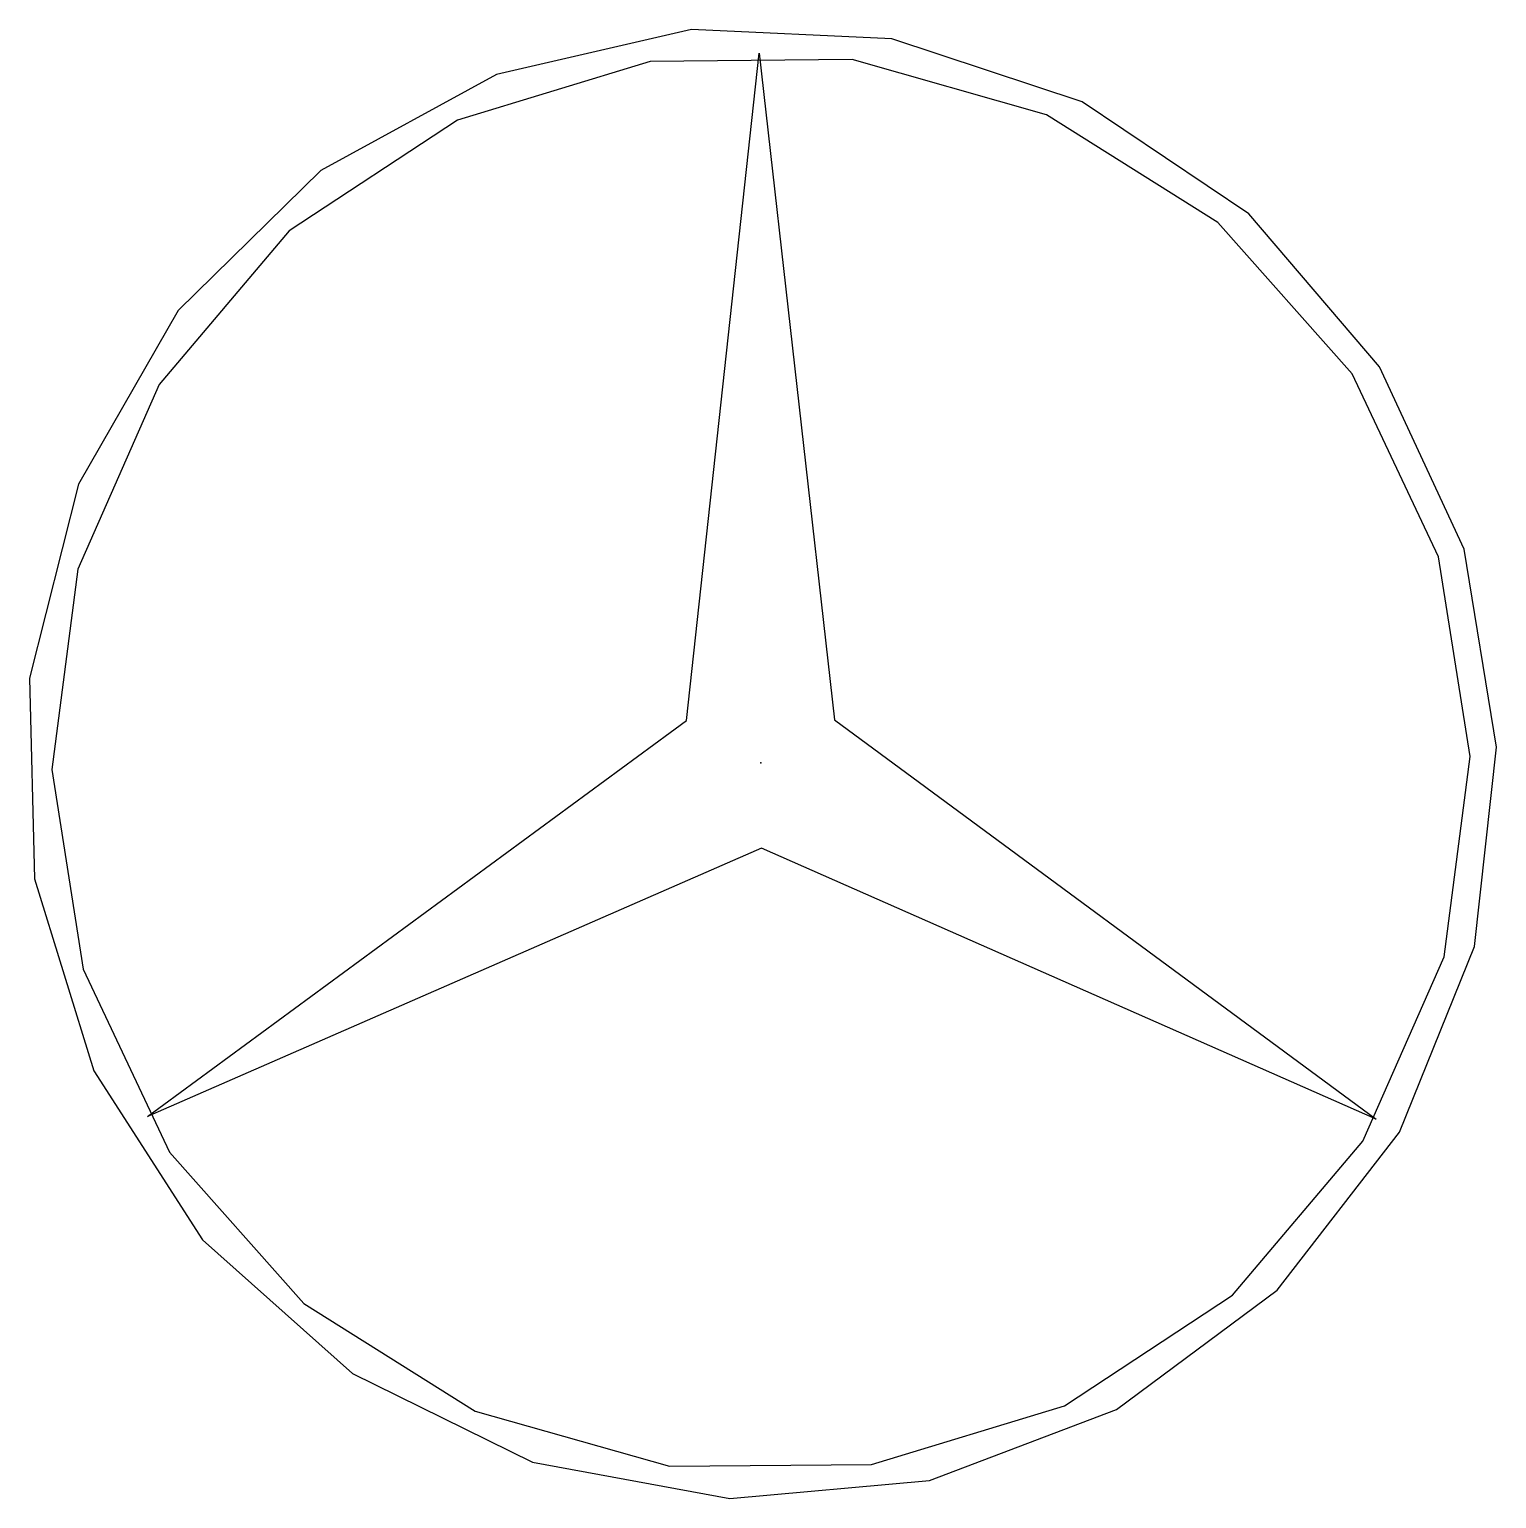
# Model space of a CAD drawing. Header units: millimetres. Extents: x -27.3 to 27.4, y -27.4 to 27.3.
import ezdxf

# ---------------------------------------------------------------- set-up
doc = ezdxf.new("R2010")
doc.units = ezdxf.units.MM
doc.header["$PDSIZE"] = -1

msp = doc.modelspace()

# ---------------------------------------------------------------- linework, layer by layer
at = {"color": 7, "linetype": 'Continuous'}
for p, q in [((-2.768, 1.579), (-0.07, 26.449)), ((-0.07, 26.449), (2.739, 1.604)), ((-22.847, -13.177), (-2.768, 1.579)), ((2.739, 1.604), (22.918, -13.272)), ((0.029, -3.183), (-22.847, -13.177)), ((22.918, -13.272), (0.029, -3.183))]:
    msp.add_line(p, q, dxfattribs=at)
at = {"color": 7, "linetype": 'Continuous', "flags": 128}
for points in [[(26.2, 7.97), (23.047, 14.761), (18.184, 20.457), (11.973, 24.635), (4.874, 26.987), (-2.587, 27.337), (-9.856, 25.66), (-16.393, 22.079), (-21.715, 16.861), (-25.427, 10.393), (-27.253, 3.154), (-27.057, -4.32), (-24.855, -11.472), (-20.809, -17.774), (-15.22, -22.758), (-8.503, -26.054), (-1.154, -27.417), (6.28, -26.748), (13.248, -24.094), (19.234, -19.653), (23.793, -13.755), (26.587, -6.837), (27.41, 0.588), (26.2, 7.97)], [(25.247, 7.68), (22.029, 14.5), (17.027, 20.145), (10.644, 24.157), (3.4, 26.213), (-4.12, 26.145), (-11.306, 23.959), (-17.576, 19.832), (-22.423, 14.098), (-25.452, 7.222), (-26.42, -0.239), (-25.247, -7.68), (-22.029, -14.5), (-17.027, -20.145), (-10.644, -24.157), (-3.4, -26.213), (4.12, -26.145), (11.306, -23.959), (17.576, -19.832), (22.423, -14.098), (25.452, -7.222), (26.42, 0.239), (25.247, 7.68)]]:
    msp.add_lwpolyline(points, dxfattribs=at)
at = {"color": 7, "linetype": 'Continuous'}
msp.add_point((0, 0), dxfattribs=at)

doc.saveas('drawing.dxf')
